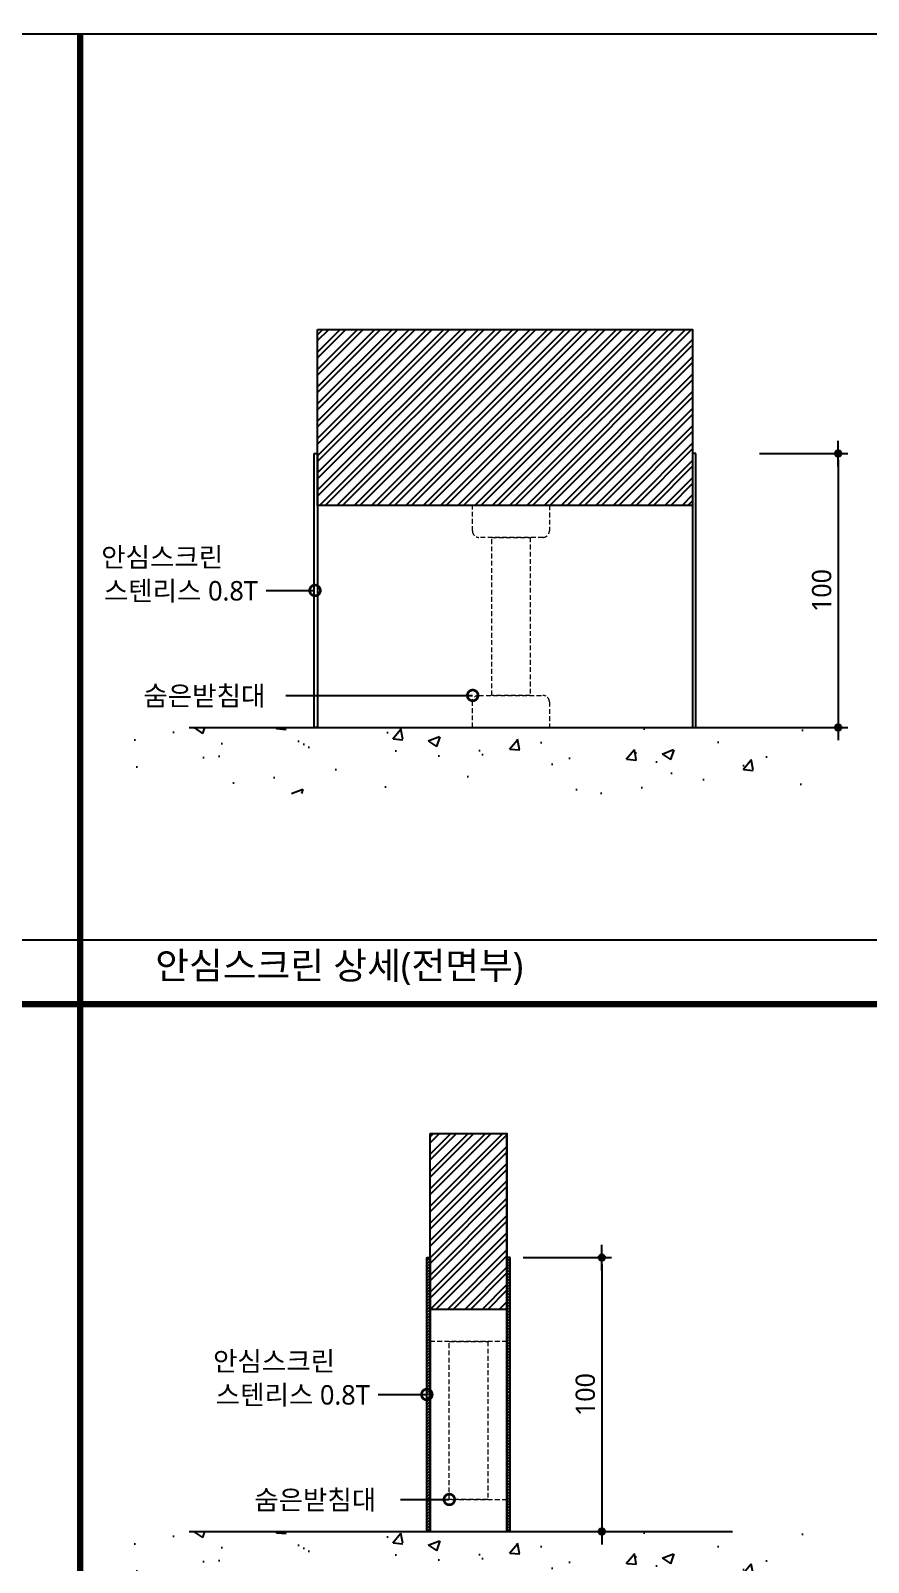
# Model space of a CAD drawing. Extents: x -256 to 8104, y -176 to 5714.
# Drawn here: x 4488 to 5795, y 3153 to 5543 of the extents above; entities that cross this region are included whole.
import ezdxf
from ezdxf.enums import TextEntityAlignment as Align

# ---------------------------------------------------------------- set-up
doc = ezdxf.new("R2010")
doc.units = 0
doc.header["$LTSCALE"] = 30
doc.linetypes.add('HIDDEN', pattern=[0.375, 0.25, -0.125])
doc.layers.get('0').update_dxf_attribs({"linetype": 'CONTINUOUS'})
doc.layers.get('DEFPOINTS').update_dxf_attribs({"linetype": 'CONTINUOUS'})
for name, color, linetype in [('DIM', 7, 'CONTINUOUS'), ('HAT', 8, 'CONTINUOUS'), ('HID', 9, 'HIDDEN'), ('TIT', 3, 'CONTINUOUS'), ('문자', 3, 'CONTINUOUS'), ('치수', 1, 'CONTINUOUS'), ('판넬', 2, 'CONTINUOUS'), ('해치', 8, 'CONTINUOUS')]:
    doc.layers.add(name, color=color, linetype=linetype)
doc.styles.add('돋움', font='malgun.ttf')
doc.dimstyles.new('10', dxfattribs={"dimscale": 10, "dimtxt": 3, "dimasz": 1, "dimexe": 1.5, "dimexo": 2, "dimgap": 1, "dimtad": 1, "dimdec": 0, "dimlunit": 6, "dimtxsty": '돋움', "dimblk": 'DIMDOT', "dimcen": -1, "dimdle": 1.5, "dimclrt": 3, "dimazin": 3, "dimtfac": 1, "dimtdec": 0, "dimtix": 1, "dimtmove": 2, "dimatfit": 3, "dimldrblk": 'DIMDOT', "dimarcsym": 0})

# ---------------------------------------------------------------- blocks, each defined once
blk = doc.blocks.new('DIMDOT')
at = {"linetype": 'Continuous'}
blk.add_line((-2, 0), (2, 0), dxfattribs=at)
for radius in [0.5, 0.25]:
    blk.add_circle((0, 0), radius, dxfattribs=at)
blk = doc.blocks.new('*D446')
at = {"layer": 'DEFPOINTS', "color": 0}
for p in [(159962.5, 9064.8), (159962.5, 8637.3), (160105.4, 8637.3)]:
    blk.add_point(p, dxfattribs=at)
at = {"layer": 'DIM', "color": 0, "lineweight": -2, "ltscale": 10}
for p, q in [((159982.5, 9064.8), (160120.4, 9064.8)), ((160105.4, 9054.8), (160105.4, 8647.3)), ((159982.5, 8637.3), (160120.4, 8637.3))]:
    blk.add_line(p, q, dxfattribs=at)
at = {"layer": 'DIM', "color": 0, "lineweight": -2, "xscale": 10, "yscale": 10, "zscale": 10}
for p, rotation in [((160105.4, 9064.8), 90), ((160105.4, 8637.3), 270)]:
    blk.add_blockref('DIMDOT', p, dxfattribs=dict(at, rotation=rotation))
at = {"layer": 'DIM', "color": 3, "insert": (160079.8, 8851), "char_height": 30, "attachment_point": 5, "rotation": 90, "style": '돋움'}
blk.add_mtext('100', dxfattribs=at)
blk = doc.blocks.new('_DOTSMALL')
at = {"color": 0, "linetype": 'ByBlock', "const_width": 0.5}
blk.add_lwpolyline([(-0.0625, 0, 1), (0.0625, 0, 1)], format="xyb", close=True, dxfattribs=at)
blk = doc.blocks.new('A$C63EC304E')
at = {"layer": '치수', "color": 1, "xscale": 2.5, "yscale": 2.5, "zscale": 2.5, "rotation": 234.3098741996962}
blk.add_blockref('_DOTSMALL', (0.31, 0.31), dxfattribs=at)
blk = doc.blocks.new('A$C2BC9653E')
at = {"layer": '치수', "xscale": 0.3333333333333333, "yscale": 0.3333333333333333, "zscale": 0.3333333333333333}
blk.add_blockref('A$C63EC304E', (0, 0), dxfattribs=at)
blk = doc.blocks.new('A$C7FC71301')
at = {"layer": '치수', "rotation": 180}
blk.add_blockref('A$C2BC9653E', (0.208, 0.208), dxfattribs=at)
blk = doc.blocks.new('A$C4A20372B')
at = {"layer": '치수'}
blk.add_blockref('A$C7FC71301', (0, 0), dxfattribs=at)
blk = doc.blocks.new('A$C566469F5')
at = {"layer": '치수'}
blk.add_blockref('A$C4A20372B', (0, 0), dxfattribs=at)
blk = doc.blocks.new('A$C7E317CD4')
at = {"layer": '해치', "xscale": 2, "yscale": 2, "zscale": 2}
blk.add_blockref('A$C566469F5', (0, 0), dxfattribs=at)
blk = doc.blocks.new('A$C601D7F27')
at = {"layer": '치수'}
blk.add_blockref('A$C7E317CD4', (0, 0), dxfattribs=at)
blk = doc.blocks.new('A$C38802C08')
at = {"layer": '치수'}
blk.add_blockref('A$C601D7F27', (0, 0), dxfattribs=at)
blk = doc.blocks.new('*D447')
at = {"layer": 'DEFPOINTS', "color": 0}
for p in [(160331.2, 10319.7), (160331.2, 9892.2), (160474.1, 9892.2)]:
    blk.add_point(p, dxfattribs=at)
at = {"layer": 'DIM', "color": 0, "lineweight": -2, "ltscale": 10}
for p, q in [((160351.2, 10319.7), (160489.1, 10319.7)), ((160474.1, 10309.7), (160474.1, 9902.2)), ((160351.2, 9892.2), (160489.1, 9892.2))]:
    blk.add_line(p, q, dxfattribs=at)
at = {"layer": 'DIM', "color": 0, "lineweight": -2, "xscale": 10, "yscale": 10, "zscale": 10}
for p, rotation in [((160474.1, 10319.7), 90), ((160474.1, 9892.2), 270)]:
    blk.add_blockref('DIMDOT', p, dxfattribs=dict(at, rotation=rotation))
at = {"layer": 'DIM', "color": 3, "insert": (160448.5, 10105.9), "char_height": 30, "attachment_point": 5, "rotation": 90, "style": '돋움'}
blk.add_mtext('100', dxfattribs=at)
blk = doc.blocks.new('EDGE_16', base_point=(154726.3, 5436.3))
h = blk.add_hatch()
h.set_pattern_fill('ANSI31', color=2, style=0)
h.set_pattern_definition([(45, (157942.9743, 7100.545), (-2.245064, 2.245064), [])])
h.paths.add_polyline_path([(159837.5, 9064.8), (159832.5, 9064.8), (159832.5, 8853.1, -1), (159832.5, 8848.9), (159832.5, 8637.3), (159837.5, 8637.3)])
h.paths.add_polyline_path([(159962.5, 8848.9, -1), (159962.5, 8853.1), (159962.5, 9064.8), (159957.5, 9064.8), (159957.5, 8637.3), (159962.5, 8637.3)])
at = {"layer": 'HAT'}
h = blk.add_hatch(dxfattribs=at)
h.set_pattern_fill('ANSI32', color=256, scale=2, style=0)
h.set_pattern_definition([(45, (146404.808, 5260.556), (-13.470384, 13.470384), []), (45, (146413.788, 5260.556), (-13.470384, 13.470384), [])])
h.paths.add_polyline_path([(159661.7, 10513.5), (160247.1, 10513.5), (160247.1, 10238.8), (159661.7, 10238.8)])
h = blk.add_hatch(dxfattribs=at)
h.set_pattern_fill('ANSI32', color=256, scale=2, style=0)
h.set_pattern_definition([(45, (154756.125, 5260.556), (-13.470384, 13.470384), []), (45, (154765.105, 5260.556), (-13.470384, 13.470384), [])])
h.paths.add_polyline_path([(159957.5, 9258.6), (159837.5, 9258.6), (159837.5, 8983.9), (159957.5, 8983.9), (159957.5, 9064.8)])
at = {"layer": '해치'}
h = blk.add_hatch(dxfattribs=at)
h.set_pattern_fill('AR-CONC', color=256, style=0)
h.set_pattern_definition([(50, (157942.97, 8355.46), (182.185, -15.939), [19.05, -209.55]), (355, (157942.97, 8355.46), (-35.243, 191.057), [15.24, -167.64]), (100.451, (157958.16, 8354.13), (146.943, 175.117), [16.19, -178.09]), (46.184, (157942.97, 8406.26), (271.079, -42.042), [28.575, -314.325]), (96.636, (157965.56, 8402.76), (237.404, 247.426), [24.285, -267.135]), (351.184, (157942.97, 8406.26), (237.405, 247.425), [22.86, -251.46]), (21, (157968.37, 8393.56), (151.615, -102.2655), [19.05, -209.55]), (326, (157968.37, 8393.56), (61.802, 184.188), [15.24, -167.64]), (71.4514, (157981, 8385.04), (213.416, 81.923), [16.19, -178.09]), (37.5, (157942.974, 8355.46), (3.0886, 84.555), [0, -165.608, 0, -170.18, 0, -168.275]), (7.5, (157942.97, 8355.46), (66.8197, 100.1806), [0, -97.028, 0, -161.798, 0, -64.135]), (327.5, (157886.33, 8355.46), (135.5906, -5.7287), [0, -63.5, 0, -198.12, 0, -262.89]), (317.5, (157860.93, 8355.46), (148.129, 25.4265), [0, -82.55, 0, -131.572, 0, -186.69])])
h.paths.add_polyline_path([(160422.6, 9789.2), (160422.6, 9892.2), (159372.4, 9892.2), (159372.4, 9789.2)])
h = blk.add_hatch(dxfattribs=at)
h.set_pattern_fill('AR-CONC', color=256, style=0)
h.set_pattern_definition([(50, (157942.97, 7100.55), (182.185, -15.939), [19.05, -209.55]), (355, (157942.97, 7100.55), (-35.243, 191.057), [15.24, -167.64]), (100.451, (157958.16, 7099.22), (146.943, 175.117), [16.19, -178.09]), (46.184, (157942.97, 7151.35), (271.079, -42.042), [28.575, -314.325]), (96.636, (157965.56, 7147.84), (237.404, 247.426), [24.285, -267.135]), (351.184, (157942.97, 7151.35), (237.405, 247.425), [22.86, -251.46]), (21, (157968.37, 7138.65), (151.615, -102.2655), [19.05, -209.55]), (326, (157968.37, 7138.65), (61.802, 184.188), [15.24, -167.64]), (71.4514, (157981, 7130.12), (213.416, 81.923), [16.19, -178.09]), (37.5, (157942.974, 7100.545), (3.0886, 84.555), [0, -165.608, 0, -170.18, 0, -168.275]), (7.5, (157942.97, 7100.545), (66.8197, 100.1806), [0, -97.028, 0, -161.798, 0, -64.135]), (327.5, (157886.33, 7100.545), (135.5906, -5.7287), [0, -63.5, 0, -198.12, 0, -262.89]), (317.5, (157860.93, 7100.55), (148.129, 25.4265), [0, -82.55, 0, -131.572, 0, -186.69])])
h.paths.add_polyline_path([(160422.6, 8534.3), (160422.6, 8637.3), (159372.4, 8637.3), (159372.4, 8534.3)])
at = {"color": 2}
for p, q in [((159461.7, 9892.2), (160351.2, 9892.2)), ((159461.7, 8637.3), (160309.4, 8637.3))]:
    blk.add_line(p, q, dxfattribs=at)
at = {"color": 8}
blk.add_line((157210.4, 9560.5), (160558.3, 9560.5), dxfattribs=at)
at = {"color": 2}
for points in [[(154725.6, 10974.7), (161977.9, 10974.7), (161977.9, 5436.4), (154725.6, 5436.4)], [(154725.6, 10974.7), (161977.9, 10974.7), (161977.9, 5436.4), (154725.6, 5436.4)], [(154725.6, 10974.7), (162707.5, 10974.7), (162707.5, 5436.4), (154725.6, 5436.4)], [(159656.7, 10319.7), (159661.7, 10319.7), (159661.7, 9892.2), (159656.7, 9892.2)], [(160252.1, 10319.7), (160247.1, 10319.7), (160247.1, 9892.2), (160252.1, 9892.2)], [(159832.5, 9064.8), (159837.5, 9064.8), (159837.5, 8637.3), (159832.5, 8637.3)], [(159962.5, 9064.8), (159957.5, 9064.8), (159957.5, 8637.3), (159962.5, 8637.3)]]:
    blk.add_lwpolyline(points, close=True, dxfattribs=at)
at = {"color": 8, "const_width": 10}
for points in [[(159291.5, 8205.6), (159291.5, 10974.7)], [(157210.4, 9460.5), (160558.3, 9460.5)]]:
    blk.add_lwpolyline(points, dxfattribs=at)
at = {"layer": 'HID', "lineweight": 15}
for points in [[(159903.6, 10238.8), (160023.6, 10238.8), (160023.6, 10198.8, -0.414214), (160013.6, 10188.8), (159913.6, 10188.8, -0.414214), (159903.6, 10198.8)], [(159913.6, 9942.2), (160013.6, 9942.2, -0.414214), (160023.6, 9932.2), (160023.6, 9892.2), (159903.6, 9892.2), (159903.6, 9932.2, -0.414214)]]:
    blk.add_lwpolyline(points, format="xyb", close=True, dxfattribs=at)
for points in [[(159933.6, 10188.8), (159993.6, 10188.8), (159993.6, 9942.2), (159933.6, 9942.2)], [(159837.5, 8983.9), (159957.5, 8983.9), (159957.5, 8933.9), (159837.5, 8933.9)], [(159867.5, 8933.9), (159927.5, 8933.9), (159927.5, 8687.3), (159867.5, 8687.3)], [(159837.5, 8687.3), (159957.5, 8687.3), (159957.5, 8637.3), (159837.5, 8637.3)]]:
    blk.add_lwpolyline(points, close=True, dxfattribs=at)
at = {"layer": '치수'}
for p, q in [((159581.9, 10105.9), (159657.9, 10105.9)), ((159612.5, 9942.2), (159903.9, 9942.2)), ((159756.4, 8851), (159832.5, 8851)), ((159791.4, 8687.3), (159867.5, 8687.3))]:
    blk.add_line(p, q, dxfattribs=at)
at = {"layer": '판넬', "color": 1}
for p, q in [((159837.5, 8637.3), (159837.5, 9258.6)), ((159957.5, 8637.3), (159957.5, 9258.6))]:
    blk.add_line(p, q, dxfattribs=at)
for points in [[(159661.7, 10513.5), (160247.1, 10513.5), (160247.1, 10238.8), (159661.7, 10238.8)], [(159837.5, 9258.6), (159957.5, 9258.6), (159957.5, 8983.9), (159837.5, 8983.9)]]:
    blk.add_lwpolyline(points, close=True, dxfattribs=at)
at = {"layer": '해치', "xscale": 20, "yscale": 20, "zscale": 20}
for p in [(159653.8, 10101.8), (159899.8, 9938), (159828.3, 8846.9), (159863.3, 8683.1)]:
    blk.add_blockref('A$C38802C08', p, dxfattribs=at)
at = {"layer": 'TIT', "style": '돋움'}
blk.add_text('안심스크린 상세(전면부)', height=42, dxfattribs=at).set_placement((159982.9, 9499.6), align=Align.RIGHT)
at = {"layer": '문자', "style": '돋움'}
for s, p in [('안심스크린', (159419.6, 10158.6)), ('스텐리스 0.8T', (159448.8, 10105.8)), ('숨은받침대', (159485.4, 9942.1)), ('안심스크린', (159594.1, 8903.7)), ('스텐리스 0.8T', (159623.3, 8850.9)), ('숨은받침대', (159658.3, 8687.2))]:
    blk.add_text(s, height=30.34, dxfattribs=at).set_placement(p, align=Align.MIDDLE)
at = {"layer": 'DIM', "ltscale": 10}
for base, p1, p2, picture, middle in [((160474.1, 9892.2), (160331.2, 10319.7), (160331.2, 9892.2), '*D447', (160448.5, 10105.9)), ((160105.4, 8637.3), (159962.5, 9064.8), (159962.5, 8637.3), '*D446', (160079.8, 8851))]:
    dim = blk.add_linear_dim(base=base, p1=p1, p2=p2, angle=90, text='100', dimstyle='10', dxfattribs=at)
    dim.commit()
    dim.dimension.update_dxf_attribs({"geometry": picture, "text_midpoint": middle})

msp = doc.modelspace()

# ---------------------------------------------------------------- block references
msp.add_blockref('EDGE_16', (0, 0))

doc.saveas('drawing.dxf')
